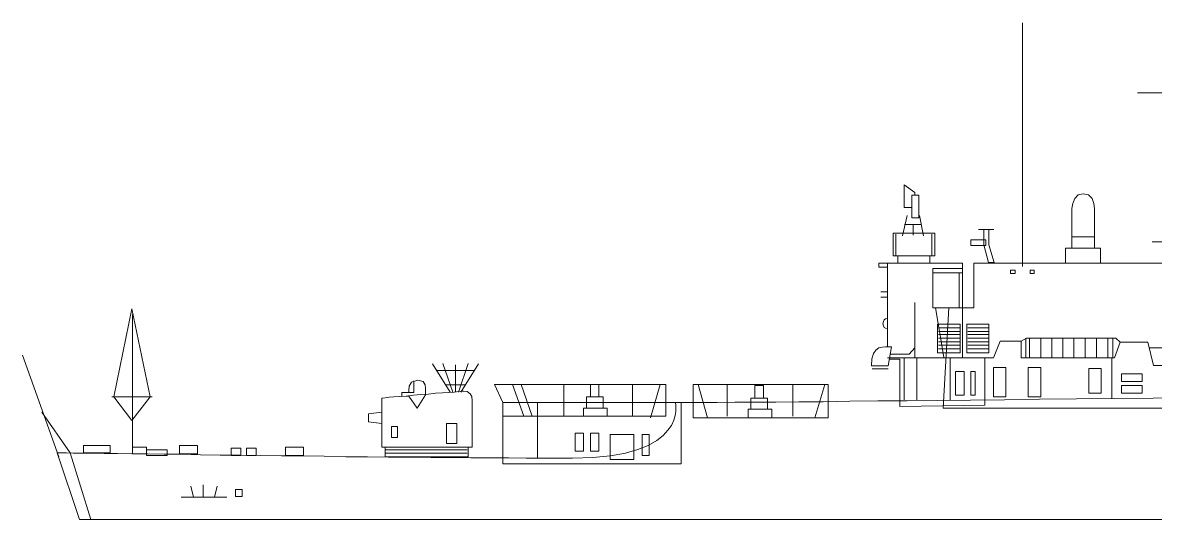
# Model space of a CAD drawing. Header units: millimetres. Extents: x -11119 to 8439, y -3599 to 8618.
# Drawn here: x -11119 to -3947, y -3599 to -455 of the extents above; entities that cross this region are included whole.
import ezdxf

# ---------------------------------------------------------------- set-up
doc = ezdxf.new("R2010")
doc.units = ezdxf.units.MM
doc.layers.add('a_MUEBLE', color=250, linetype='Continuous', lineweight=5)

# ---------------------------------------------------------------- blocks, each defined once
blk = doc.blocks.new('ca_nav21')
at = {"layer": 'a_MUEBLE', "linetype": 'Continuous'}
for points in [[(-3256.25, 1600.8), (-3256.25, 3143.1)], [(-3256.25, 1600.8), (-3256.25, 3143.1), (-3256.25, 1600.8)], [(-2158.55, 2698.4), (-2529.55, 2698.4)], [(-3939.75, 2050.6), (-3939.75, 2068.4), (-4005.85, 2116.6), (-4005.85, 1974.3), (-3957.55, 1974.3), (-3957.55, 1974.3)], [(-3914.35, 1908.3), (-3914.35, 2050.6), (-3957.55, 2050.6), (-3957.55, 1908.3), (-3914.35, 1908.3)], [(-2801.45, 1715.2), (-2801.45, 1778.7), (-2801.45, 1893), (-2801.45, 1966.7), (-2806.45, 1999.8), (-2816.65, 2030.2), (-2839.55, 2053.1), (-2872.55, 2060.7), (-2905.55, 2053.1), (-2925.95, 2030.2), (-2938.65, 1999.8), (-2943.75, 1966.7), (-2943.75, 1893), (-2943.75, 1778.7), (-2943.75, 1715.2), (-2943.75, 1715.2)], [(-3988.05, 1923.5), (-4016.05, 1793.9)], [(-3988.05, 1923.5), (-4016.05, 1793.9), (-3988.05, 1923.5)], [(-4003.35, 1865.1), (-3896.55, 1865.1)], [(-4003.35, 1865.1), (-3896.55, 1865.1), (-4003.35, 1865.1)], [(-3949.95, 1865.1), (-3949.95, 1799)], [(-3949.95, 1865.1), (-3949.95, 1799), (-3949.95, 1865.1)], [(-3909.25, 1923.5), (-3883.85, 1793.9)], [(-3812.75, 1666.9), (-3812.75, 1811.7), (-4076.95, 1811.7), (-4076.95, 1666.9), (-3812.75, 1666.9)], [(-4059.25, 1804.1), (-4059.25, 1666.9)], [(-4059.25, 1804.1), (-4059.25, 1666.9), (-4059.25, 1804.1)], [(-3830.55, 1804.1), (-3830.55, 1666.9)], [(-3830.55, 1804.1), (-3830.55, 1666.9), (-3830.55, 1804.1)], [(-3535.75, 1834.6), (-3439.25, 1834.6)], [(-3535.75, 1834.6), (-3439.25, 1834.6), (-3535.75, 1834.6)], [(-3472.25, 1626.2), (-3502.75, 1738), (-3502.75, 1834.6), (-3469.65, 1834.6), (-3469.65, 1738), (-3436.65, 1626.2), (-3472.25, 1626.2)], [(-3490.05, 1732.9), (-3490.05, 1768.5), (-3584.05, 1768.5), (-3584.05, 1732.9), (-3490.05, 1732.9)], [(-2943.75, 1788.8), (-2801.45, 1788.8)], [(-2943.75, 1788.8), (-2801.45, 1788.8), (-2943.75, 1788.8)], [(-2435.55, 1755.8), (-2374.55, 1755.8)], [(-2435.55, 1755.8), (-2374.55, 1755.8), (-2435.55, 1755.8)], [(-3843.25, 1621.1), (-3843.25, 1666.9), (-4046.55, 1666.9), (-4046.55, 1621.1), (-3843.25, 1621.1)], [(-2763.25, 1621.1), (-2763.25, 1715.2), (-2984.35, 1715.2), (-2984.35, 1621.1), (-2763.25, 1621.1)], [(-4165.95, 1595.7), (-4165.95, 1621.1), (-4112.55, 1621.1), (-4112.55, 1595.7), (-4165.95, 1595.7)], [(-4112.55, 1092.6), (-4112.55, 1621.1), (-3637.35, 1621.1), (-3637.35, 1021.5), (-3495.15, 1021.5), (-3495.15, 721.6), (-4033.75, 714), (-4033.75, 1013.8), (-4099.85, 1013.8), (-4099.85, 1016.4)], [(-3637.35, 1339.1), (-3637.35, 1588.1), (-3825.45, 1588.1), (-3825.45, 1339.1), (-3637.35, 1339.1)], [(-3723.75, 1339.1), (-3566.25, 1339.1), (-3566.25, 1621.1), (-2100.05, 1621.1), (-2100.05, 703.8), (-3759.35, 703.8), (-3723.75, 1339.1)], [(-3825.45, 1560.2), (-3637.35, 1560.2)], [(-3657.75, 1555.1), (-3657.75, 1339.1)], [(-3304.55, 1555.1), (-3304.55, 1577.9), (-3332.45, 1577.9), (-3332.45, 1555.1), (-3304.55, 1555.1)], [(-3182.55, 1555.1), (-3182.55, 1577.9), (-3207.95, 1577.9), (-3207.95, 1555.1), (-3182.55, 1555.1)], [(-4112.55, 1440.7), (-4153.25, 1440.7)], [(-4112.55, 1405.2), (-4153.25, 1405.2)], [(-3939.75, 1372.1), (-3939.75, 1026.5)], [(-3939.75, 1372.1), (-3939.75, 1026.5), (-3939.75, 1372.1)], [(-8897.25, 625.1), (-8780.35, 775), (-8897.25, 1331.5), (-9011.65, 775), (-8897.25, 625.1)], [(-8892.15, 1295.9), (-8892.15, 414.2)], [(-3807.65, 1339.1), (-3754.25, 1026.5)], [(-9369.85, 421.8), (-9227.55, 0), (9227.55, 0)], [(-2173.75, 769.9), (-2430.45, 767.4), (-2676.95, 764.8), (-2915.75, 762.3), (-3149.55, 759.7), (-3370.55, 757.2), (-3586.55, 754.7), (-3792.45, 752.1), (-3988.05, 749.6), (-4173.55, 749.6), (-4351.45, 747), (-4519.15, 744.5), (-4674.15, 744.5), (-4818.95, 742), (-4953.65, 742), (-5078.15, 742), (-5189.95, 739.4), (-5289.05, 739.4), (-5377.95, 739.4), (-5454.25, 739.4), (-5454.25, 734.3), (-5451.65, 724.2), (-5451.65, 706.4), (-5451.65, 683.5), (-5456.75, 658.1), (-5464.35, 627.6), (-5479.65, 594.6), (-5502.45, 564.1), (-5532.95, 531.1), (-5573.65, 498), (-5627.05, 467.5), (-5693.05, 442.1), (-5771.85, 419.3), (-5865.85, 401.5), (-5977.65, 391.3), (-6107.25, 386.2), (-6196.15, 386.2), (-6295.25, 386.2), (-6399.45, 386.2), (-6511.25, 388.8), (-6628.15, 388.8), (-6750.15, 388.8), (-6874.65, 391.3), (-7004.25, 391.3), (-7136.35, 393.8), (-7271.05, 393.8), (-7405.75, 396.4), (-7542.95, 396.4), (-7680.15, 398.9), (-7814.85, 401.5), (-7949.45, 401.5), (-8081.65, 404), (-8213.75, 406.5), (-8338.25, 406.5), (-8462.75, 409.1), (-8579.65, 411.6), (-8691.45, 411.6), (-8798.15, 414.2), (-8897.25, 414.2), (-8988.75, 416.7), (-9072.55, 416.7), (-9146.25, 419.3), (-9212.35, 419.3), (-9268.25, 419.3), (-9311.45, 421.8), (-9344.45, 421.8), (-9362.25, 421.8), (-9369.85, 421.8)], [(-4112.55, 1207), (-4125.25, 1209.5), (-4132.85, 1214.6), (-4137.95, 1224.7), (-4140.55, 1237.5), (-4137.95, 1252.7), (-4132.85, 1262.9), (-4125.25, 1267.9), (-4112.55, 1270.5), (-4112.55, 1207)], [(-3652.65, 1054.5), (-3652.65, 1234.9), (-3794.95, 1234.9), (-3794.95, 1054.5), (-3652.65, 1054.5)], [(-3469.65, 1054.5), (-3469.65, 1234.9), (-3609.45, 1234.9), (-3609.45, 1054.5), (-3469.65, 1054.5)], [(-3789.85, 1212), (-3652.65, 1212)], [(-3789.85, 1189.2), (-3652.65, 1189.2)], [(-3789.85, 1168.8), (-3652.65, 1168.8)], [(-3604.35, 1212), (-3469.65, 1212)], [(-3604.35, 1189.2), (-3469.65, 1189.2)], [(-3604.35, 1168.8), (-3469.65, 1168.8)], [(-4087.15, 1092.6), (-4104.95, 1092.6), (-4125.25, 1092.6), (-4145.55, 1090.1), (-4165.95, 1085), (-4186.25, 1069.7), (-4201.55, 1049.4), (-4211.65, 1016.4), (-4214.25, 970.6), (-4107.45, 970.6), (-4087.15, 1092.6)], [(-4094.75, 1044.3), (-3975.35, 1044.3), (-3939.75, 1085)], [(-3789.85, 1146), (-3652.65, 1146)], [(-3789.85, 1123.1), (-3652.65, 1123.1)], [(-3789.85, 1102.8), (-3652.65, 1102.8)], [(-3789.85, 1079.9), (-3652.65, 1079.9)], [(-3604.35, 1146), (-3469.65, 1146)], [(-3604.35, 1123.1), (-3469.65, 1123.1)], [(-3604.35, 1102.8), (-3469.65, 1102.8)], [(-3604.35, 1079.9), (-3469.65, 1079.9)], [(-3495.15, 1021.5), (-3441.75, 1021.5), (-3398.55, 1128.2), (-3266.45, 1128.2), (-3266.45, 1021.5), (-2674.35, 1021.5), (-2638.75, 1120.6), (-2463.45, 1120.6), (-2427.85, 973.2), (-2100.05, 973.2)], [(-3266.45, 1128.2), (-3230.85, 1146), (-2666.75, 1146), (-2638.75, 1120.6)], [(-3235.95, 1146), (-3235.95, 1021.5)], [(-3213.05, 1146), (-3213.05, 1021.5)], [(-3141.95, 1146), (-3141.95, 1021.5)], [(-3070.75, 1146), (-3070.75, 1021.5)], [(-3002.15, 1146), (-3002.15, 1021.5)], [(-2931.05, 1146), (-2931.05, 1021.5)], [(-2859.85, 1146), (-2859.85, 1021.5)], [(-2788.75, 1146), (-2788.75, 1021.5)], [(-2717.55, 1146), (-2717.55, 1021.5)], [(-2684.55, 1146), (-2684.55, 1021.5)], [(-2453.25, 1085), (-2242.35, 1085), (-2199.15, 1057), (-2199.15, 973.2)], [(-9359.75, 396.4), (-9588.45, 1039.3)], [(-3637.35, 1021.5), (-4112.55, 1021.5)], [(-4005.85, 1021.5), (-4005.85, 757.2)], [(-4005.85, 1021.5), (-4005.85, 757.2), (-4005.85, 1021.5)], [(-3927.05, 1021.5), (-3927.05, 757.2)], [(-3927.05, 1021.5), (-3927.05, 757.2), (-3927.05, 1021.5)], [(-3716.15, 1021.5), (-3716.15, 757.2)], [(-3716.15, 1021.5), (-3716.15, 757.2), (-3716.15, 1021.5)], [(-2692.15, 767.4), (-2692.15, 1021.5)], [(-6994.05, 983.4), (-6882.25, 805.5)], [(-6966.15, 942.7), (-6724.75, 942.7)], [(-6927.95, 985.9), (-6864.45, 805.5)], [(-6846.65, 978.3), (-6846.65, 805.5)], [(-6767.95, 985.9), (-6828.85, 805.5)], [(-6701.85, 983.4), (-6813.65, 805.5)], [(-4209.15, 952.9), (-4107.45, 952.9)], [(-4209.15, 952.9), (-4107.45, 952.9), (-4209.15, 952.9)], [(-3627.25, 785.2), (-3627.25, 935.1), (-3680.55, 935.1), (-3680.55, 785.2), (-3627.25, 785.2)], [(-3556.05, 785.2), (-3556.05, 935.1), (-3584.05, 935.1), (-3584.05, 785.2), (-3556.05, 785.2)], [(-3362.95, 775), (-3362.95, 960.5), (-3441.75, 960.5), (-3441.75, 775), (-3362.95, 775)], [(-3141.95, 775), (-3141.95, 960.5), (-3220.65, 960.5), (-3220.65, 775), (-3141.95, 775)], [(-2758.25, 797.9), (-2758.25, 955.4), (-2836.95, 955.4), (-2836.95, 797.9), (-2758.25, 797.9)], [(-7143.95, 780.1), (-7090.65, 703.8), (-7037.25, 787.7), (-7037.25, 820.7), (-7037.25, 830.9), (-7039.75, 851.2), (-7052.55, 871.5), (-7085.55, 881.7), (-7126.15, 869), (-7141.45, 843.6), (-7143.95, 815.6), (-7143.95, 802.9), (-7187.15, 802.9), (-7187.15, 777.5), (-7143.95, 780.1)], [(-7143.95, 802.9), (-7110.95, 802.9), (-7110.95, 876.6)], [(-2499.05, 871.5), (-2499.05, 919.8), (-2631.15, 919.8), (-2631.15, 871.5), (-2499.05, 871.5)], [(-7314.25, 457.4), (-6742.55, 457.4), (-6742.55, 495.5), (-6742.55, 587), (-6742.55, 683.5), (-6742.55, 749.6), (-6745.05, 777.5), (-6755.25, 795.3), (-6772.95, 808), (-6795.85, 810.6), (-6806.05, 810.6), (-6826.35, 808), (-6856.85, 805.5), (-6889.85, 802.9), (-6930.55, 800.4), (-6973.75, 797.9), (-7019.45, 792.8), (-7067.75, 790.2), (-7113.45, 785.2), (-7159.25, 780.1), (-7199.85, 777.5), (-7237.95, 775), (-7268.45, 772.4), (-7293.85, 769.9), (-7309.15, 767.4), (-7314.25, 767.4), (-7314.25, 457.4)], [(-6912.75, 851.2), (-6785.65, 851.2)], [(-6546.85, 653), (-5515.15, 653), (-5515.15, 853.8), (-6600.25, 853.8), (-6546.85, 739.4)], [(-6485.85, 853.8), (-6414.75, 653)], [(-6432.45, 853.8), (-6361.35, 653)], [(-6160.65, 853.8), (-6160.65, 653)], [(-5939.55, 853.8), (-5939.55, 775), (-5992.95, 775), (-5992.95, 853.8), (-5939.55, 853.8)], [(-5726.15, 853.8), (-5726.15, 653)], [(-5550.75, 853.8), (-5611.75, 642.9)], [(-5550.75, 853.8), (-5611.75, 642.9), (-5550.75, 853.8)], [(-4488.65, 642.9), (-4488.65, 853.8), (-5342.45, 853.8), (-5342.45, 642.9), (-4488.65, 642.9)], [(-5311.95, 853.8), (-5250.95, 642.9)], [(-5311.95, 853.8), (-5250.95, 642.9), (-5311.95, 853.8)], [(-5126.45, 853.8), (-5126.45, 653)], [(-4897.75, 846.1), (-4897.75, 767.4), (-4951.05, 767.4), (-4951.05, 846.1), (-4897.75, 846.1)], [(-4712.25, 853.8), (-4712.25, 653)], [(-4508.95, 853.8), (-4572.45, 642.9)], [(-4508.95, 853.8), (-4572.45, 642.9), (-4508.95, 853.8)], [(-2499.05, 797.9), (-2499.05, 846.1), (-2631.15, 846.1), (-2631.15, 797.9), (-2499.05, 797.9)], [(-9024.35, 775), (-8767.65, 775)], [(-5418.65, 350.6), (-5418.65, 739.4), (-6546.85, 739.4), (-6546.85, 350.6), (-5418.65, 350.6)], [(-6328.35, 739.4), (-6328.35, 386.2)], [(-5911.55, 703.8), (-5911.55, 775), (-6018.35, 775), (-6018.35, 703.8), (-5911.55, 703.8)], [(-4872.35, 696.2), (-4872.35, 767.4), (-4976.55, 767.4), (-4976.55, 696.2), (-4872.35, 696.2)], [(-9466.45, 678.4), (-9288.55, 421.8), (-9156.45, 0)], [(-7314.25, 607.3), (-7398.05, 617.4), (-7398.05, 668.3), (-7314.25, 678.4), (-7314.25, 607.3)], [(-5886.15, 653), (-5886.15, 703.8), (-6036.15, 703.8), (-6036.15, 653), (-5886.15, 653)], [(-4844.35, 642.9), (-4844.35, 696.2), (-4994.25, 696.2), (-4994.25, 642.9), (-4844.35, 642.9)], [(-7215.15, 518.3), (-7215.15, 587), (-7253.25, 587), (-7253.25, 518.3), (-7215.15, 518.3)], [(-6839.05, 480.2), (-6839.05, 607.3), (-6905.15, 607.3), (-6905.15, 480.2), (-6839.05, 480.2)], [(-6036.15, 432), (-6036.15, 546.3), (-6089.45, 546.3), (-6089.45, 432), (-6036.15, 432)], [(-5939.55, 432), (-5939.55, 546.3), (-5992.95, 546.3), (-5992.95, 432), (-5939.55, 432)], [(-5718.45, 378.6), (-5718.45, 536.1), (-5868.35, 536.1), (-5868.35, 378.6), (-5718.45, 378.6)], [(-5621.95, 404), (-5621.95, 536.1), (-5665.15, 536.1), (-5665.15, 404), (-5621.95, 404)], [(-9034.45, 421.8), (-9034.45, 467.5), (-9202.15, 467.5), (-9202.15, 421.8), (-9034.45, 421.8)], [(-8803.25, 414.2), (-8803.25, 457.4), (-8892.15, 457.4), (-8892.15, 414.2), (-8803.25, 414.2)], [(-8673.65, 404), (-8673.65, 439.6), (-8803.25, 439.6), (-8803.25, 404), (-8673.65, 404)], [(-8480.55, 414.2), (-8480.55, 467.5), (-8594.85, 467.5), (-8594.85, 414.2), (-8480.55, 414.2)], [(-8206.15, 404), (-8206.15, 449.7), (-8267.15, 449.7), (-8267.15, 404), (-8206.15, 404)], [(-8109.55, 404), (-8109.55, 449.7), (-8170.55, 449.7), (-8170.55, 404), (-8109.55, 404)], [(-7809.75, 404), (-7809.75, 457.4), (-7924.05, 457.4), (-7924.05, 404), (-7809.75, 404)], [(-6767.95, 396.4), (-6767.95, 457.4), (-7293.85, 457.4), (-7293.85, 396.4), (-6767.95, 396.4)], [(-7293.85, 439.6), (-6772.95, 439.6)], [(-7293.85, 419.3), (-6772.95, 419.3)], [(-8444.95, 218.5), (-8444.95, 139.7)], [(-8523.75, 210.9), (-8505.95, 139.7)], [(-8356.05, 210.9), (-8373.85, 139.7)], [(-8198.45, 144.8), (-8198.45, 188), (-8241.65, 188), (-8241.65, 144.8), (-8198.45, 144.8)], [(-8584.75, 139.7), (-8295.05, 139.7)]]:
    blk.add_lwpolyline(points, dxfattribs=at)

msp = doc.modelspace()

# ---------------------------------------------------------------- block references
at = {"layer": 'a_MUEBLE'}
msp.add_blockref('ca_nav21', (-1531, -3598.6), dxfattribs=at)

doc.saveas('drawing.dxf')
